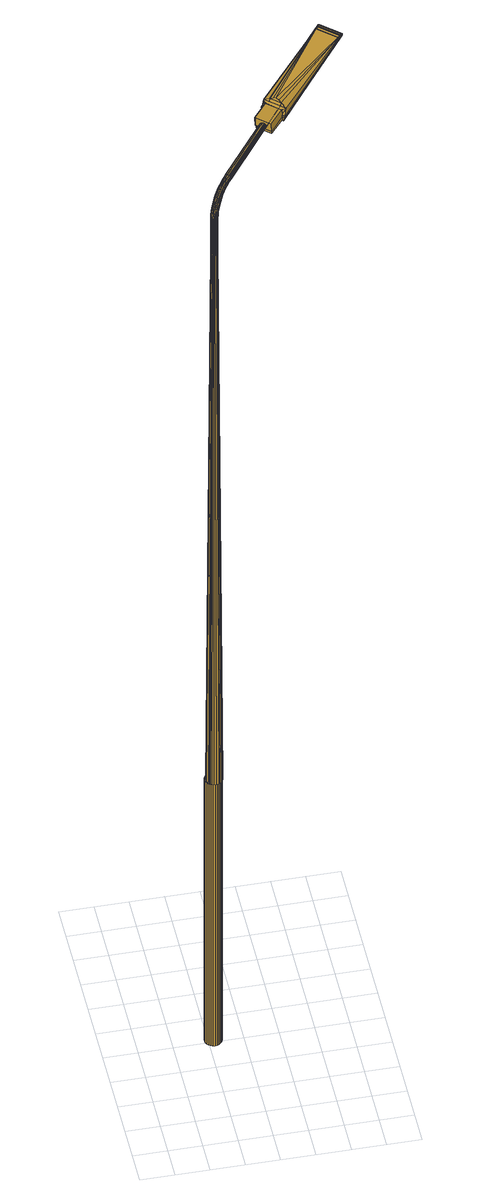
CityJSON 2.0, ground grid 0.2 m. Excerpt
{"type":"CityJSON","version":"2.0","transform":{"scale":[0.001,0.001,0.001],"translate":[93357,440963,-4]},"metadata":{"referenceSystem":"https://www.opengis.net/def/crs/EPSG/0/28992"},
"CityObjects":{
"cityfurniture1":{"type":"CityFurniture","attributes":{"Lichtpunttype":"Straatverlichting","Brondatum":"12-06-2019","Buurt_nummer":"62","Masttype":"MAST 6M LPH 6M ST VERJ D89 B1","Lamptype":"SON PRO E 50W E27","Buurtnaam":"Hillegersberg Noord","Nummer":"4","Geplaatst_op":"01-01-1998","Wijknummer":"6","Nivo":"0","Datum_laatste_mutatie":"07-06-2019","Straatnaam":"Wilgenoord","Thema":"Lichtmasten","Beheerobject":"23442/OVL-004","Armatuurtype":"490 SGS 203 1X SON 50W <NB>","Objecthoogte":"6","Klasse":"Tertiaire weg","Wijknaam":"Hillegersberg-Schiebroek"},"geometry":[{"type":"MultiSurface","lod":"2","boundaries":[[[0,1,2,3]],[[4,0,3,5]],[[6,4,5,7]],[[8,6,7,9]],[[10,8,9,11]],[[12,10,11,13]],[[14,12,13,15]],[[16,14,15,17]],[[18,16,17,19]],[[20,18,19,21]],[[22,20,21,23]],[[24,22,23,25]],[[26,24,25,27]],[[28,26,27,29]],[[30,28,29,31]],[[32,30,31,33]],[[34,32,33,35]],[[36,34,35,37]],[[38,36,37,39]],[[40,38,39,41]],[[42,40,41,43]],[[44,42,43,45]],[[46,44,45,47]],[[1,46,47,2]],[[46,1,0,4,6,8,10,12,14,16,18,20,22,24,26,28,30,32,34,36,38,40,42,44]]]}]},
"cityfurniture2":{"type":"CityFurniture","attributes":{"Lichtpunttype":"Straatverlichting","Brondatum":"12-06-2019","Buurt_nummer":"62","Masttype":"MAST 6M LPH 6M ST VERJ D89 B1","Lamptype":"SON PRO E 50W E27","Buurtnaam":"Hillegersberg Noord","Nummer":"4","Geplaatst_op":"01-01-1998","Wijknummer":"6","Nivo":"0","Datum_laatste_mutatie":"07-06-2019","Straatnaam":"Wilgenoord","Thema":"Lichtmasten","Beheerobject":"23442/OVL-004","Armatuurtype":"490 SGS 203 1X SON 50W <NB>","Objecthoogte":"6","Klasse":"Tertiaire weg","Wijknaam":"Hillegersberg-Schiebroek"},"geometry":[{"type":"MultiSurface","lod":"2","boundaries":[[[48,49,50,51,52,53]],[[54,55,56,57,58,59]],[[60,61,62,63,64,65]],[[66,67,68,69,70,71]],[[64,63,62,72,73,74]],[[59,58,57,75,76,77]],[[78,79,68,67,66,80]],[[71,70,69,81,82,83]],[[84,85,86,87]],[[88,89,90,79,78,80]],[[91,92,93,94,95,96]],[[62,97,98,72]],[[99,100,101,102]],[[103,104,93,92,91,105]],[[68,106,107,69]],[[97,108,109,98]],[[110,96,100,99]],[[74,73,72,50,49,48]],[[111,112,113,56,55,54]],[[57,114,115,75]],[[116,117,104,103,105,118]],[[119,53,120,121]],[[122,123,124,114]],[[109,125,126,127]],[[125,128,129,126]],[[130,119,121,131]],[[94,132,84,133]],[[85,130,131,86]],[[96,95,94,133,134,100]],[[128,54,59,129]],[[56,122,114,57]],[[135,136,137,138]],[[98,109,127,139]],[[133,84,87,140]],[[141,142,143,144]],[[145,146,147,148]],[[108,149,125,109]],[[150,71,83,151]],[[123,135,138,124]],[[72,98,139,50]],[[144,143,152,153]],[[107,144,153,154]],[[155,64,74,156]],[[157,111,54,128]],[[69,107,154,81]],[[143,99,102,152]],[[158,159,160,161]],[[136,80,66,137]],[[129,59,77,162]],[[146,163,164,147]],[[50,139,165,51]],[[142,110,99,143]],[[127,126,166,167]],[[100,134,133,140,168,101]],[[124,138,159,158]],[[75,115,169,170]],[[115,158,161,169]],[[114,124,158,115]],[[159,150,151,160]],[[171,172,173,174]],[[175,176,119,130]],[[138,137,150,159]],[[139,127,167,165]],[[163,155,156,164]],[[177,178,179,180]],[[106,141,144,107]],[[181,182,183,184]],[[172,185,186,173]],[[187,65,64,155]],[[132,188,85,84]],[[188,175,130,85]],[[149,157,128,125]],[[189,190,88,191]],[[192,189,191,193]],[[194,195,196,197]],[[61,198,97,62]],[[199,200,190,189]],[[184,183,201,202]],[[126,129,162,166]],[[137,66,71,150]],[[176,48,53,119]],[[183,192,193,201]],[[203,204,205,206]],[[207,208,146,145]],[[209,199,189,192]],[[210,105,91,211]],[[212,213,142,141]],[[195,214,215,196]],[[216,217,218,219]],[[79,220,106,68]],[[193,191,136,135]],[[104,145,148,93]],[[198,221,108,97]],[[180,179,222,223]],[[202,201,123,122]],[[224,225,171,226]],[[219,218,213,212]],[[204,227,228,205]],[[211,91,96,110]],[[201,193,135,123]],[[217,229,210,218]],[[214,203,206,215]],[[229,118,105,210]],[[230,216,219,231]],[[93,148,132,94]],[[232,181,184,233]],[[221,234,149,108]],[[234,235,157,149]],[[236,187,155,163]],[[90,231,220,79]],[[218,210,211,213]],[[164,156,176,175]],[[156,74,48,176]],[[147,164,175,188]],[[213,211,110,142]],[[117,207,145,104]],[[208,236,163,146]],[[191,88,80,136]],[[220,212,141,106]],[[235,237,111,157]],[[113,202,122,56]],[[231,219,212,220]],[[148,147,188,132]],[[238,239,240,241]],[[242,243,244,245]],[[246,247,248,249]],[[225,250,172,171]],[[251,252,216,230]],[[253,254,255,256,257,258]],[[259,260,250,225]],[[261,262,263,264]],[[265,258,257,266]],[[267,268,269,270]],[[271,261,264,272]],[[273,238,241,274]],[[268,275,276,269]],[[275,277,278,276]],[[279,280,203,214]],[[254,271,272,255]],[[281,251,230,282]],[[283,284,285,286]],[[287,288,289,290]],[[250,291,185,172]],[[239,242,245,240]],[[243,292,293,244]],[[294,279,214,195]],[[223,222,118,229]],[[293,295,249,296,297,298]],[[227,299,300,301,302,228]],[[200,303,281,282,304,190]],[[305,287,290,306]],[[262,283,286,263]],[[307,246,249,295,293,292]],[[308,309,232,233,310,237]],[[311,274,312,313,314,315]],[[316,259,225,224]],[[317,294,195,194]],[[318,315,314,291]],[[260,318,291,250]],[[319,316,224,300]],[[320,321,281,303,200,322]],[[323,324,325,232,309,308]],[[326,223,229,217]],[[327,328,227,204]],[[282,230,231,90]],[[329,319,300,299,227,328]],[[330,331,178,177]],[[304,282,90,89,88,190]],[[332,330,177,333]],[[174,173,234,221]],[[185,323,308,186]],[[280,327,204,203]],[[252,326,217,216]],[[291,314,323,185]],[[334,335,336,337]],[[338,339,207,117]],[[313,312,325,324,323,314]],[[340,322,200,199]],[[341,342,61,60,65,343]],[[240,245,344,335]],[[345,340,199,209]],[[344,346,340,345]],[[325,337,181,232]],[[274,241,334,312]],[[335,344,345,336]],[[245,244,346,344]],[[244,293,298,346]],[[241,240,335,334]],[[346,298,322,340]],[[339,347,208,207]],[[312,334,337,325]],[[337,336,182,181]],[[197,196,339,338]],[[321,348,251,281]],[[173,186,235,234]],[[205,228,343,349]],[[350,349,187,236]],[[206,205,349,350]],[[215,206,350,347]],[[336,345,209,182]],[[310,233,113,112,111,237]],[[182,209,192,183]],[[186,308,237,235]],[[233,184,202,113]],[[347,350,236,208]],[[349,343,65,187]],[[196,215,347,339]],[[351,174,221,198]],[[352,333,353,354]],[[353,180,223,326]],[[297,296,321,320,322,298]],[[348,354,252,251]],[[248,355,352,356]],[[226,171,174,351]],[[249,248,356,296]],[[342,351,198,61]],[[300,224,226,301]],[[296,356,348,321]],[[302,301,342,341,343,228]],[[355,332,333,352]],[[333,177,180,353]],[[357,265,266,358]],[[301,226,351,342]],[[356,352,354,348]],[[354,353,326,252]],[[165,167,359,360]],[[77,76,75,170,361,362]],[[101,168,140,363,364,365]],[[362,361,170,366,367,368]],[[51,165,360,369]],[[306,290,318,260]],[[160,151,370,371]],[[102,101,365,372]],[[161,160,371,373]],[[152,102,372,374]],[[154,153,375,376]],[[290,289,315,318]],[[377,305,306,378]],[[53,52,51,369,379,120]],[[153,152,374,375]],[[83,82,81,380,381,382]],[[151,83,382,370]],[[81,154,376,380]],[[277,383,384,278]],[[385,273,274,311,315,289]],[[264,263,386,387]],[[388,389,279,294]],[[389,390,280,279]],[[87,86,391,392]],[[386,393,330,332]],[[390,394,327,280]],[[272,264,387,247]],[[86,131,395,391]],[[255,272,247,246]],[[270,269,388,396]],[[140,87,392,363]],[[131,121,397,395]],[[398,399,400,401,402,403]],[[384,403,402,394]],[[401,400,319,329,328,402]],[[394,402,328,327]],[[393,404,331,330]],[[263,286,393,386]],[[269,276,389,388]],[[286,285,404,393]],[[120,379,369,405,406,407]],[[400,408,316,319]],[[399,409,408,400]],[[410,357,358,411]],[[383,412,403,384]],[[408,378,259,316]],[[378,306,260,259]],[[276,278,390,389]],[[413,194,197,414,179,178]],[[256,255,246,307,292,257]],[[409,377,378,408]],[[415,416,417,418]],[[416,410,411,417]],[[278,384,394,390]],[[266,257,292,243]],[[419,267,270,420,285,284]],[[420,270,396,421,404,285]],[[422,423,287,305]],[[424,422,305,377]],[[288,425,418,273,385,289]],[[387,386,332,355]],[[411,358,242,239]],[[423,426,288,287]],[[427,424,377,409]],[[396,388,294,317]],[[414,197,338,428,222,179]],[[417,411,239,238]],[[358,266,243,242]],[[426,429,415,418,425,288]],[[428,338,117,116,118,222]],[[412,430,431,399,398,403]],[[431,427,409,399]],[[418,417,238,273]],[[247,387,355,248]],[[432,268,267,433]],[[433,267,419,284,434,435]],[[366,436,373,371,370,382,381,380,376,375,374,372,365,364,363,392,391,395,397,407,406,405,437,438,439,440,368,367]],[[359,441,439,438]],[[360,359,438,437]],[[434,284,283,442]],[[404,421,396,317,443,331]],[[441,444,440,439]],[[445,446,447,254,253,258]],[[448,445,258,265]],[[443,317,194,413,178,331]],[[449,277,275,450]],[[451,452,448,453]],[[452,448,265,357]],[[454,433,432,455]],[[424,427,456,457]],[[450,275,268,432]],[[458,459,262,261]],[[447,460,271,254]],[[460,458,261,271]],[[461,462,463,464]],[[442,283,262,459]],[[465,410,416,466]],[[467,466,465,468]],[[383,277,449,469]],[[452,357,410,465]],[[459,458,460,447,446,445,448,452,465,466,470,471,472,463,462,457,456,473,474,475,469,449,450,432,433,435,434,442]],[[412,383,469,475]],[[464,463,472,476]],[[472,426,423,463]],[[431,430,412,475,474,473]],[[470,415,429,426,472,471]],[[463,423,422,462]],[[422,424,457,462]],[[472,471,477,476]],[[478,477,471,470]],[[466,416,415,470]],[[427,431,473,456]],[[479,475,474,473,480,481]],[[482,447,460,483]],[[455,432,450,484]],[[480,473,456,485]],[[486,457,462,461]],[[468,465,452,451]],[[487,449,469,488]],[[488,469,475,479]],[[483,460,458,489]],[[490,459,442,491]],[[485,456,457,486]],[[489,458,459,490]],[[453,448,445,492]],[[454,493,494,434,435,433]],[[484,450,449,487]],[[491,442,434,494]],[[482,495,492,445,446,447]],[[478,470,466,467]],[[170,169,436,366]],[[169,161,373,436]],[[162,77,362,444]],[[121,120,407,397]],[[166,162,444,441]],[[369,360,437,405]],[[167,166,441,359]],[[444,362,368,440]],[[496,497,498,499]],[[500,501,502,503]],[[504,505,506]],[[507,508,509]],[[510,511,512]],[[513,514,515]],[[499,498,516,517]],[[518,500,503,519]],[[520,521,522,523]],[[524,518,525,526,527]],[[528,529,530,531]],[[532,506,533,520,521,534,535,536,537]],[[538,523,522,539,540,541,517,516,542,543,544]],[[533,520,523,538]],[[545,546,547,526,525,548]],[[524,549,550,551,536,535,534,521,520,533,504,501,500,518]],[[535,536,552,541,540]],[[514,507,553,554,555]],[[514,556,557]],[[507,510,497,496]],[[549,558,550]],[[513,559,560]],[[561,513,560,562,510,512,563]],[[564,565,545,546]],[[566,510,562]],[[501,504,567,502]],[[521,534,539,522]],[[507,496,499,553]],[[551,558,537]],[[537,568,569,558]],[[504,533,538,544,567]],[[518,519,548,525]],[[546,564,570,547]],[[496,507,514,515,497]],[[514,513,561,563,512,510,507]],[[530,521,534,531]],[[537,551,536]],[[571,514,556]],[[569,549,524]],[[514,557,507]],[[508,507,514]],[[500,505,501]],[[558,549,569]],[[550,549,572,573]],[[511,509,508,571,556,557]],[[558,551,550]],[[551,550,573,574]],[[514,513,556]],[[507,511,510]],[[575,500,518]],[[556,513,561]],[[576,506,505,575]],[[546,545,577,555,554,547]],[[508,514,571]],[[511,507,557]],[[505,500,575]],[[506,504,533]],[[560,562,566,535,534,521,520,559]],[[507,509,511]],[[519,503,502,567,544,543,577,545,565,545,548]],[[510,512,563,561,513,515,497]],[[534,535,540,539]],[[497,515,542,516,498]],[[576,568,537,532,506]],[[515,514,555,577,543,542]],[[536,551,574,552]],[[568,576,575,518,524,569]],[[511,557,556,561,563,512]],[[505,504,501]],[[499,517,541,552,574,573,572,527,526,547,570,547,554,553]],[[549,524,527,572]],[[578,579,580,581]],[[581,582,583,580]],[[584,585,586,581,580,587]],[[586,588,582,581]],[[589,590,591,592,588,586,585]],[[593,579,578,594]],[[595,596,597,584,587,598,599]],[[580,583,598,587]],[[589,597,596,590]],[[580,579,593,600,601,583]],[[585,584,597,589]],[[602,603,594,578,581,582]]]}]}
},
"vertices":[
[395,855,2310],[405,863,2310],[405,863,310],[395,855,310],[387,845,2310],[387,845,310],[382,833,2310],[382,833,310],[380,820,2310],[380,820,310],[382,807,2310],[382,807,310],[387,795,2310],[387,795,310],[395,785,2310],[395,785,310],[405,777,2310],[405,777,310],[417,772,2310],[417,772,310],[430,770,2310],[430,770,310],[443,772,2310],[443,772,310],[455,777,2310],[455,777,310],[465,785,2310],[465,785,310],[473,795,2310],[473,795,310],[478,807,2310],[478,807,310],[480,820,2310],[480,820,310],[478,833,2310],[478,833,310],[473,845,2310],[473,845,310],[465,855,2310],[465,855,310],[455,863,2310],[455,863,310],[443,868,2310],[443,868,310],[430,870,2310],[430,870,310],[417,868,2310],[417,868,310],
[496,915,6779],[496,914,6782],[495,913,6784],[509,929,6792],[510,930,6789],[510,930,6787],[487,883,6790],[488,881,6790],[490,879,6791],[505,895,6802],[502,897,6801],[501,899,6801],[461,874,6746],[459,873,6748],[471,886,6762],[471,886,6760],[473,888,6758],[461,875,6744],[522,887,6788],[523,887,6786],[524,888,6784],[537,904,6792],[537,903,6794],[537,903,6796],[483,899,6774],[483,900,6772],[484,901,6770],[519,912,6810],[517,914,6810],[516,916,6809],[510,873,6776],[511,874,6774],[509,872,6778],[551,920,6797],[551,920,6799],[551,919,6802],[523,923,6774],[519,927,6776],[532,942,6780],[536,938,6778],[497,858,6766],[498,859,6764],[499,860,6762],[506,890,6758],[505,893,6758],[503,894,6757],[515,907,6766],[516,905,6767],[518,903,6767],[469,883,6766],[481,897,6778],[534,914,6776],[530,917,6774],[544,932,6778],[547,929,6780],[494,880,6747],[492,881,6746],[496,878,6747],[525,890,6779],[538,905,6787],[468,880,6770],[481,894,6782],[521,899,6769],[474,868,6777],[475,866,6777],[477,864,6777],[508,892,6801],[524,909,6809],[484,869,6734],[482,870,6734],[486,867,6734],[512,930,6782],[524,946,6792],[526,945,6787],[495,876,6790],[499,874,6788],[513,890,6799],[482,890,6786],[496,906,6796],[495,910,6793],[484,887,6788],[498,903,6799],[515,929,6778],[529,944,6783],[511,910,6767],[527,921,6773],[529,920,6773],[503,872,6786],[506,871,6782],[520,887,6793],[517,888,6796],[494,912,6788],[540,935,6778],[525,892,6775],[524,896,6771],[536,910,6778],[538,907,6782],[488,885,6747],[484,887,6748],[495,899,6760],[499,897,6758],[469,876,6773],[534,903,6801],[549,919,6806],[550,925,6783],[551,922,6787],[552,920,6792],[476,889,6754],[487,901,6766],[471,872,6775],[527,906,6808],[531,904,6805],[546,921,6810],[543,923,6813],[512,919,6808],[480,888,6751],[491,901,6762],[508,928,6796],[510,923,6805],[509,925,6801],[541,934,6778],[538,926,6815],[534,929,6816],[437,845,6719],[437,840,6722],[447,851,6740],[446,855,6738],[503,914,6771],[499,915,6775],[465,836,6688],[463,840,6687],[469,848,6704],[472,843,6705],[458,835,6744],[463,833,6742],[473,845,6760],[469,847,6761],[438,835,6723],[448,846,6742],[465,877,6741],[506,913,6769],[482,844,6755],[486,845,6751],[494,857,6770],[478,844,6758],[490,858,6773],[459,844,6687],[455,847,6687],[462,855,6704],[466,851,6704],[457,871,6751],[472,832,6738],[475,833,6735],[486,859,6775],[481,861,6777],[445,849,6689],[441,849,6691],[448,857,6709],[452,857,6707],[478,873,6734],[474,876,6736],[468,832,6740],[499,874,6748],[510,886,6760],[513,879,6766],[512,882,6762],[450,849,6688],[457,856,6705],[491,854,6741],[490,858,6738],[501,870,6751],[502,866,6754],[512,875,6770],[456,866,6755],[477,856,6720],[480,852,6721],[431,841,6697],[430,836,6699],[438,849,6717],[437,847,6693],[443,855,6711],[489,863,6736],[490,850,6744],[501,863,6758],[454,838,6744],[465,850,6762],[457,863,6758],[458,858,6760],[469,876,6738],[461,854,6761],[430,803,6658],[435,801,6658],[439,806,6681],[434,808,6681],[440,801,6657],[445,802,6656],[449,806,6678],[444,806,6680],[452,807,6654],[455,811,6653],[459,815,6673],[457,812,6675],[429,831,6701],[481,839,6729],[481,843,6726],[447,802,6611],[449,803,6611],[449,804,6632],[448,803,6633],[447,801,6633],[445,800,6611],[423,829,6678],[423,825,6680],[454,812,6610],[454,817,6610],[455,818,6631],[455,813,6631],[441,798,6611],[442,799,6634],[448,831,6610],[443,834,6610],[444,834,6630],[448,832,6630],[452,807,6611],[453,808,6632],[425,806,6658],[430,811,6682],[438,835,6610],[439,836,6631],[433,836,6610],[434,837,6631],[445,843,6669],[440,843,6670],[478,836,6732],[488,848,6748],[453,822,6610],[451,827,6610],[451,828,6630],[454,823,6631],[417,811,6634],[419,807,6635],[422,810,6658],[420,814,6658],[430,826,6703],[449,803,6655],[453,809,6677],[450,841,6669],[455,810,6676],[462,818,6695],[461,817,6696],[459,815,6697],[435,845,6694],[434,844,6695],[441,852,6714],[442,853,6713],[477,835,6733],[486,846,6750],[416,816,6634],[419,819,6657],[451,806,6655],[451,842,6744],[451,840,6744],[463,852,6761],[428,814,6682],[436,818,6704],[434,820,6704],[433,822,6703],[427,815,6681],[425,834,6677],[454,839,6668],[424,820,6681],[428,838,6675],[468,825,6716],[469,827,6714],[467,824,6717],[441,831,6724],[442,829,6725],[444,827,6725],[481,848,6723],[436,843,6672],[431,841,6673],[430,839,6674],[460,830,6669],[457,834,6669],[461,825,6670],[466,831,6689],[440,815,6703],[445,813,6703],[453,822,6723],[448,824,6724],[474,860,6719],[469,863,6720],[462,822,6719],[451,863,6730],[449,862,6732],[452,865,6729],[450,813,6701],[458,822,6722],[455,814,6699],[465,865,6721],[472,830,6711],[456,866,6726],[460,867,6723],[447,859,6735],[466,827,6691],[473,838,6707],[473,834,6709],[461,821,6672],[465,822,6693],[436,797,6611],[437,798,6634],[523,942,6806],[522,944,6802],[532,931,6815],[531,932,6815],[933,1380,6887],[935,1379,6887],[937,1377,6887],[928,1375,6925],[926,1377,6924],[925,1378,6924],[523,945,6797],[943,1365,6915],[940,1367,6919],[941,1374,6889],[937,1369,6922],[943,1370,6892],[945,1368,6896],[945,1365,6901],[416,821,6634],[419,824,6656],[524,946,6794],[945,1365,6906],[945,1365,6908],[945,1365,6911],[428,835,6610],[429,836,6631],[424,808,6658],[458,821,6651],[457,816,6652],[446,837,6650],[442,839,6650],[437,840,6651],[926,1387,6889],[929,1384,6887],[457,826,6650],[432,839,6652],[922,1389,6892],[450,834,6650],[919,1390,6896],[423,832,6632],[421,829,6632],[424,832,6654],[426,835,6653],[427,836,6653],[424,833,6632],[453,830,6650],[917,1391,6906],[917,1391,6903],[917,1391,6901],[420,829,6655],[418,826,6633],[431,797,6611],[432,798,6634],[424,832,6611],[460,842,6687],[467,850,6704],[422,802,6611],[426,799,6611],[427,800,6635],[423,803,6635],[449,829,6610],[449,830,6630],[452,833,6650],[415,816,6611],[416,811,6611],[416,821,6611],[421,805,6635],[419,806,6611],[417,825,6611],[475,859,6720],[420,804,6611],[422,831,6611],[420,829,6611],[443,834,6340],[448,831,6340],[451,827,6340],[449,829,6340],[932,1372,6924],[916,1390,6911],[917,1388,6915],[919,1385,6919],[922,1382,6922],[525,939,6810],[453,822,6340],[455,836,6669],[528,937,6813],[445,800,6340],[447,802,6340],[449,803,6340],[441,798,6340],[433,836,6340],[438,835,6340],[438,769,2314],[436,797,6340],[449,771,2314],[466,852,2314],[456,858,2314],[417,825,6340],[416,821,6340],[454,812,6340],[454,817,6340],[452,807,6340],[387,814,2314],[415,816,6340],[416,811,6340],[389,801,2314],[431,797,6340],[426,799,6340],[413,774,2314],[425,769,2314],[428,835,6340],[422,802,6340],[420,804,6340],[419,806,6340],[420,829,6340],[422,831,6340],[424,832,6340],[395,790,2314],[399,785,2314],[403,781,2314],[409,856,2314],[399,848,2314],[403,852,2314],[470,784,2314],[478,795,2314],[444,863,2314],[392,837,2314],[388,825,2314],[432,864,2314],[420,861,2314],[481,807,2314],[482,819,2314],[480,831,2314],[461,777,2314],[470,847,2314],[474,843,2314],[466,780,2314],[956,1296,6884],[929,1265,6877],[931,1263,6877],[958,1294,6884],[1225,1819,6968],[1036,1606,6920],[1033,1608,6920],[1222,1822,6968],[848,1393,6872],[1068,1588,6833],[880,1375,6780],[1347,1738,6984],[891,1331,6962],[903,1317,6956],[938,1276,6925],[915,1303,6945],[911,1300,6925],[830,1372,6925],[1238,1834,6984],[820,1361,6877],[929,1261,6877],[930,1262,6873],[1239,1835,6972],[1236,1837,6972],[837,1350,6866],[839,1349,6866],[836,1346,6865],[835,1347,6865],[1347,1739,6972],[1241,1838,6972],[1352,1740,6972],[1350,1737,6972],[916,1284,6831],[841,1351,6831],[840,1350,6844],[916,1284,6844],[908,1350,6780],[822,1364,6866],[914,1282,6866],[917,1280,6866],[931,1267,6866],[935,1327,6780],[820,1361,6865],[912,1279,6865],[914,1277,6865],[930,1263,6865],[818,1359,6877],[815,1362,6877],[817,1363,6865],[1238,1840,6980],[1349,1741,6980],[1352,1739,6980],[1238,1840,6972],[1333,1723,6968],[1145,1510,6920],[957,1297,6872],[933,1266,6866],[1349,1736,6984],[1351,1738,6984],[1240,1836,6984],[860,1352,6945],[888,1327,6945],[1123,1539,6833],[836,1349,6881],[834,1347,6918],[856,1348,6925],[913,1276,6918],[884,1323,6925],[1347,1739,6980],[1236,1837,6980],[915,1279,6881],[845,1395,6872],[1305,1755,6872],[1311,1752,6886],[1350,1737,6980],[876,1341,6956],[1336,1721,6968],[1147,1508,6920],[959,1295,6872],[1256,1801,6886],[1260,1795,6872],[1237,1839,6984],[765,1265,6823],[840,1198,6823],[839,1197,6845],[763,1264,6845],[838,1348,6865],[914,1281,6865],[839,1192,6844],[760,1263,6844],[762,1265,6845],[841,1195,6845],[837,1350,6865],[756,1258,6907],[835,1348,6918],[838,1351,6881],[839,1352,6866],[918,1286,6831],[842,1353,6831],[917,1281,6881],[915,1278,6918],[835,1188,6907],[916,1279,6865],[918,1282,6866],[917,1285,6844],[916,1284,6866],[840,1350,6866],[841,1352,6844]
]}
